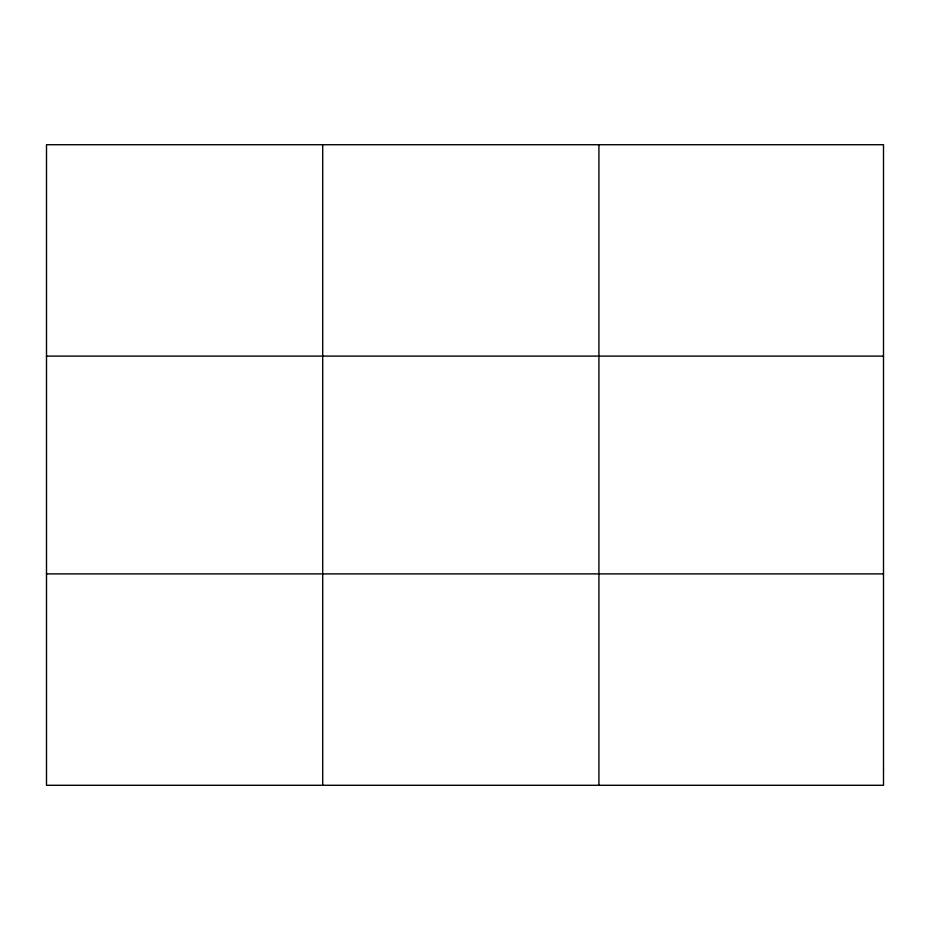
<?xml version="1.0" encoding="UTF-8"?>
<svg xmlns="http://www.w3.org/2000/svg" width="930" height="930" viewBox="0 0 930 930"><rect width="100%" height="100%" fill="white"/><g stroke="black" fill="none" stroke-linecap="round" stroke-linejoin="round"><path stroke-width="1.4" d="M322.71 144.72L322.71 785.28M598.92 144.72L598.92 785.28M46.5 356.109L883.5 356.109M46.5 573.891L883.5 573.891M883.5 769.029L883.5 785.28L46.5 785.28L46.5 144.72L883.5 144.72L883.5 769.029"/></g></svg>
